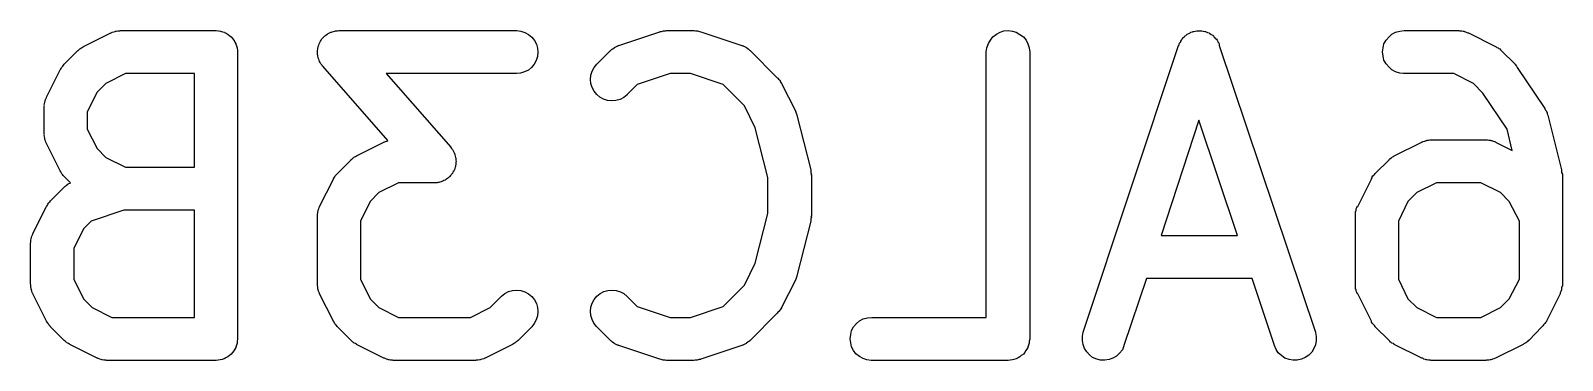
# Model space of a CAD drawing. Extents: x 5.17 to 10.63, y -5.08 to -2.29.
# Drawn here: x 9.9006 to 10.1109, y -4.6323 to -4.587 of the extents above; entities that cross this region are included whole.
import ezdxf

# ---------------------------------------------------------------- set-up
doc = ezdxf.new("R2010")
doc.units = 0
doc.header["$MEASUREMENT"] = 0
doc.layers.add('BLACK', color=7, linetype='CONTINUOUS')

msp = doc.modelspace()

# ---------------------------------------------------------------- linework, layer by layer
at = {"layer": 'BLACK', "linetype": 'CONTINUOUS'}
for p, q in [((9.90787, -4.58922), (9.91162, -4.58734)), ((9.91162, -4.58734), (9.91166, -4.58732)), ((9.91166, -4.58732), (9.91174, -4.58729)), ((9.91174, -4.58729), (9.91181, -4.58725)), ((9.91181, -4.58725), (9.91201, -4.5872)), ((9.91201, -4.5872), (9.9122, -4.58713)), ((9.9122, -4.58713), (9.91228, -4.58711)), ((9.91228, -4.58711), (9.91237, -4.58709)), ((9.91237, -4.58709), (9.91257, -4.58707)), ((9.91257, -4.58707), (9.91277, -4.58704)), ((9.91277, -4.58704), (9.91285, -4.58704)), ((9.91285, -4.58704), (9.91294, -4.58703)), ((9.91294, -4.58703), (9.92606, -4.58703)), ((9.92606, -4.58703), (9.92608, -4.58703)), ((9.92608, -4.58703), (9.92608, -4.58703)), ((9.92608, -4.58703), (9.92608, -4.58703)), ((9.92608, -4.58703), (9.9261, -4.58703)), ((9.9261, -4.58703), (9.92638, -4.58706)), ((9.92638, -4.58706), (9.92666, -4.58709)), ((9.92666, -4.58709), (9.92667, -4.58709)), ((9.92667, -4.58709), (9.92668, -4.5871)), ((9.92668, -4.5871), (9.92694, -4.58718)), ((9.92694, -4.58718), (9.92721, -4.58726)), ((9.92721, -4.58726), (9.92722, -4.58727)), ((9.92722, -4.58727), (9.92723, -4.58727)), ((9.92723, -4.58727), (9.92747, -4.5874)), ((9.92747, -4.5874), (9.92771, -4.58754)), ((9.92771, -4.58754), (9.92772, -4.58754)), ((9.92772, -4.58754), (9.92773, -4.58755)), ((9.92773, -4.58755), (9.92794, -4.58773)), ((9.92794, -4.58773), (9.92816, -4.5879)), ((9.92816, -4.5879), (9.92816, -4.58791)), ((9.92816, -4.58791), (9.92817, -4.58792)), ((9.92817, -4.58792), (9.92834, -4.58813)), ((9.92834, -4.58813), (9.92852, -4.58835)), ((9.92852, -4.58835), (9.92853, -4.58836)), ((9.92853, -4.58836), (9.92853, -4.58837)), ((9.92853, -4.58837), (9.92866, -4.58861)), ((9.9403, -4.58865), (9.9404, -4.5885)), ((9.9404, -4.5885), (9.94049, -4.58833)), ((9.94049, -4.58833), (9.94055, -4.58825)), ((9.94055, -4.58825), (9.94061, -4.58817)), ((9.94061, -4.58817), (9.94074, -4.58803)), ((9.94074, -4.58803), (9.94085, -4.58789)), ((9.94085, -4.58789), (9.94093, -4.58782)), ((9.94093, -4.58782), (9.94101, -4.58775)), ((9.94101, -4.58775), (9.94116, -4.58764)), ((9.94116, -4.58764), (9.9413, -4.58752)), ((9.9413, -4.58752), (9.94139, -4.58748)), ((9.94139, -4.58748), (9.94148, -4.58742)), ((9.94148, -4.58742), (9.94165, -4.58734)), ((9.94165, -4.58734), (9.94181, -4.58725)), ((9.94181, -4.58725), (9.94191, -4.58722)), ((9.94191, -4.58722), (9.942, -4.58718)), ((9.942, -4.58718), (9.94218, -4.58714)), ((9.94218, -4.58714), (9.94236, -4.58709)), ((9.94236, -4.58709), (9.94246, -4.58708)), ((9.94246, -4.58708), (9.94257, -4.58705)), ((9.94257, -4.58705), (9.94275, -4.58705)), ((9.94275, -4.58705), (9.94294, -4.58703)), ((9.94294, -4.58703), (9.96731, -4.58703)), ((9.96731, -4.58703), (9.96735, -4.58703)), ((9.96735, -4.58703), (9.96792, -4.5871)), ((9.96792, -4.5871), (9.96847, -4.58727)), ((9.96847, -4.58727), (9.96898, -4.58755)), ((9.96898, -4.58755), (9.96942, -4.58792)), ((9.96942, -4.58792), (9.96978, -4.58837)), ((9.96978, -4.58837), (9.97004, -4.58888)), ((9.98137, -4.58906), (9.987, -4.58718)), ((9.987, -4.58718), (9.98703, -4.58717)), ((9.98703, -4.58717), (9.9872, -4.58713)), ((9.9872, -4.58713), (9.98736, -4.58709)), ((9.98736, -4.58709), (9.98748, -4.58707)), ((9.98748, -4.58707), (9.9876, -4.58705)), ((9.9876, -4.58705), (9.98776, -4.58705)), ((9.98776, -4.58705), (9.98793, -4.58703)), ((9.98793, -4.58703), (9.99168, -4.58703)), ((9.99168, -4.58703), (9.99172, -4.58703)), ((9.99172, -4.58703), (9.99189, -4.58705)), ((9.99189, -4.58705), (9.99205, -4.58705)), ((9.99205, -4.58705), (9.99217, -4.58708)), ((9.99217, -4.58708), (9.99229, -4.5871)), ((9.99229, -4.5871), (9.99245, -4.58715)), ((9.99245, -4.58715), (9.99261, -4.58718)), ((9.99261, -4.58718), (9.99824, -4.58906)), ((10.0321, -4.58882), (10.0324, -4.58832)), ((10.0324, -4.58832), (10.0327, -4.58787)), ((10.0327, -4.58787), (10.0332, -4.58751)), ((10.0332, -4.58751), (10.0337, -4.58725)), ((10.0337, -4.58725), (10.0342, -4.58708)), ((10.0342, -4.58708), (10.0348, -4.58703)), ((10.0348, -4.58703), (10.0354, -4.58709)), ((10.0354, -4.58709), (10.0359, -4.58726)), ((10.0359, -4.58726), (10.0364, -4.58754)), ((10.0364, -4.58754), (10.0369, -4.5879)), ((10.0369, -4.5879), (10.0373, -4.58835)), ((10.0373, -4.58835), (10.0375, -4.58886)), ((10.0585, -4.58849), (10.0586, -4.58832)), ((10.0585, -4.58856), (10.0585, -4.58849)), ((10.0586, -4.58832), (10.0587, -4.58815)), ((10.0587, -4.58815), (10.0588, -4.58809)), ((10.0588, -4.58802), (10.059, -4.58788)), ((10.0588, -4.58809), (10.0588, -4.58802)), ((10.059, -4.58788), (10.0591, -4.58774)), ((10.0591, -4.58774), (10.0592, -4.58769)), ((10.0592, -4.58769), (10.0593, -4.58763)), ((10.0593, -4.58763), (10.0594, -4.58752)), ((10.0594, -4.58752), (10.0596, -4.58741)), ((10.0596, -4.58741), (10.0597, -4.58737)), ((10.0597, -4.58737), (10.0598, -4.58733)), ((10.0598, -4.58733), (10.0599, -4.58726)), ((10.0599, -4.58726), (10.0601, -4.58718)), ((10.0601, -4.58718), (10.0602, -4.58716)), ((10.0602, -4.58716), (10.0603, -4.58713)), ((10.0603, -4.58713), (10.0605, -4.5871)), ((10.0605, -4.5871), (10.0607, -4.58705)), ((10.0607, -4.58705), (10.0608, -4.58705)), ((10.0608, -4.58705), (10.0609, -4.58704)), ((10.0609, -4.58704), (10.0611, -4.58704)), ((10.0611, -4.58704), (10.0613, -4.58704)), ((10.0613, -4.58704), (10.0614, -4.58705)), ((10.0614, -4.58705), (10.0614, -4.58706)), ((10.0614, -4.58706), (10.0616, -4.5871)), ((10.0616, -4.5871), (10.0618, -4.58714)), ((10.0618, -4.58714), (10.0619, -4.58717)), ((10.0619, -4.58717), (10.062, -4.58719)), ((10.062, -4.58719), (10.0622, -4.58727)), ((10.0622, -4.58727), (10.0624, -4.58735)), ((10.0624, -4.58735), (10.0624, -4.58739)), ((10.0624, -4.58739), (10.0625, -4.58743)), ((10.0625, -4.58743), (10.0627, -4.58755)), ((10.0627, -4.58755), (10.0629, -4.58766)), ((10.0629, -4.58766), (10.0629, -4.58771)), ((10.0629, -4.58771), (10.063, -4.58776)), ((10.063, -4.58776), (10.0631, -4.58791)), ((10.0631, -4.58791), (10.0633, -4.58805)), ((10.0633, -4.58805), (10.0633, -4.58812)), ((10.0633, -4.58812), (10.0634, -4.58818)), ((10.0634, -4.58818), (10.0635, -4.58836)), ((10.0635, -4.58836), (10.0636, -4.58852)), ((10.0636, -4.58852), (10.0636, -4.5886)), ((10.0864, -4.58884), (10.0867, -4.58833)), ((10.0867, -4.58833), (10.0871, -4.58789)), ((10.0871, -4.58789), (10.0875, -4.58752)), ((10.0875, -4.58752), (10.088, -4.58725)), ((10.088, -4.58725), (10.0886, -4.58709)), ((10.0886, -4.58709), (10.0892, -4.58703)), ((10.0892, -4.58703), (10.0967, -4.58703)), ((10.0967, -4.58703), (10.0968, -4.58704)), ((10.0967, -4.58703), (10.0967, -4.58703)), ((10.0968, -4.58704), (10.0969, -4.58704)), ((10.0969, -4.58704), (10.0971, -4.58707)), ((10.0971, -4.58707), (10.0973, -4.5871)), ((10.0973, -4.5871), (10.0974, -4.58712)), ((10.0974, -4.58712), (10.0974, -4.58714)), ((10.0974, -4.58714), (10.0976, -4.58721)), ((10.0976, -4.58721), (10.0978, -4.58727)), ((10.0978, -4.58727), (10.0979, -4.58731)), ((10.0979, -4.58731), (10.098, -4.58734)), ((10.098, -4.58734), (10.1017, -4.58922)), ((9.90523, -4.59165), (9.9071, -4.58977)), ((9.9071, -4.58977), (9.90713, -4.58974)), ((9.90713, -4.58974), (9.90726, -4.58964)), ((9.90726, -4.58964), (9.90738, -4.58952)), ((9.90738, -4.58952), (9.90749, -4.58946)), ((9.90749, -4.58946), (9.90758, -4.58938)), ((9.90758, -4.58938), (9.90773, -4.58931)), ((9.90773, -4.58931), (9.90787, -4.58922)), ((9.92866, -4.58861), (9.92879, -4.58886)), ((9.92879, -4.58886), (9.9288, -4.58887)), ((9.9288, -4.58887), (9.9288, -4.58888)), ((9.9288, -4.58888), (9.92888, -4.58914)), ((9.92888, -4.58914), (9.92896, -4.58941)), ((9.92896, -4.58941), (9.92896, -4.58942)), ((9.92896, -4.58942), (9.92896, -4.58943)), ((9.92896, -4.58943), (9.92899, -4.58971)), ((9.92899, -4.58971), (9.92901, -4.58998)), ((9.92901, -4.58998), (9.92901, -4.62935)), ((9.93998, -4.58996), (9.93999, -4.58986)), ((9.94, -4.59015), (9.93998, -4.58996)), ((9.93999, -4.58976), (9.94002, -4.58957)), ((9.93999, -4.58986), (9.93999, -4.58976)), ((9.94, -4.59033), (9.94, -4.59015)), ((9.94003, -4.59043), (9.94, -4.59033)), ((9.94002, -4.58957), (9.94004, -4.58939)), ((9.94003, -4.59054), (9.94003, -4.59043)), ((9.94009, -4.59071), (9.94003, -4.59054)), ((9.94004, -4.58939), (9.94007, -4.58929)), ((9.94007, -4.58929), (9.94009, -4.58919)), ((9.94009, -4.58919), (9.94016, -4.58902)), ((9.94016, -4.58902), (9.94021, -4.58884)), ((9.94021, -4.58884), (9.94026, -4.58875)), ((9.94026, -4.58875), (9.9403, -4.58865)), ((9.9702, -4.59058), (9.97003, -4.59113)), ((9.97004, -4.58888), (9.97021, -4.58943)), ((9.97026, -4.59), (9.9702, -4.59058)), ((9.97021, -4.58943), (9.97026, -4.59)), ((9.97834, -4.59165), (9.98022, -4.58977)), ((9.98022, -4.58977), (9.98025, -4.58974)), ((9.98025, -4.58974), (9.98031, -4.58969)), ((9.98031, -4.58969), (9.98037, -4.58962)), ((9.98037, -4.58962), (9.98054, -4.58951)), ((9.98054, -4.58951), (9.9807, -4.58938)), ((9.9807, -4.58938), (9.98077, -4.58934)), ((9.98077, -4.58934), (9.98085, -4.58929)), ((9.98085, -4.58929), (9.98103, -4.58921)), ((9.98103, -4.58921), (9.98121, -4.58912)), ((9.98121, -4.58912), (9.98129, -4.58909)), ((9.98129, -4.58909), (9.98137, -4.58906)), ((9.99824, -4.58906), (9.99828, -4.58907)), ((9.99828, -4.58907), (9.99835, -4.58911)), ((9.99835, -4.58911), (9.99844, -4.58913)), ((9.99844, -4.58913), (9.99862, -4.58923)), ((9.99862, -4.58923), (9.9988, -4.58931)), ((9.9988, -4.58931), (9.99887, -4.58936)), ((9.99887, -4.58936), (9.99895, -4.5894)), ((9.99895, -4.5894), (9.9991, -4.58953)), ((9.9991, -4.58953), (9.99927, -4.58965)), ((9.99927, -4.58965), (9.99932, -4.58972)), ((9.99932, -4.58972), (9.99939, -4.58977)), ((9.99939, -4.58977), (10.0031, -4.59352)), ((10.0318, -4.58994), (10.0319, -4.58937)), ((10.0318, -4.58998), (10.0318, -4.58994)), ((10.0318, -4.6264), (10.0318, -4.58998)), ((10.0319, -4.58937), (10.0321, -4.58882)), ((10.0375, -4.58886), (10.0377, -4.58941)), ((10.0377, -4.58941), (10.0378, -4.58998)), ((10.0378, -4.58998), (10.0378, -4.62935)), ((10.0451, -4.62842), (10.0582, -4.58905)), ((10.0582, -4.58905), (10.0583, -4.58901)), ((10.0583, -4.58883), (10.0584, -4.58864)), ((10.0583, -4.58901), (10.0583, -4.58883)), ((10.0584, -4.58864), (10.0585, -4.58856)), ((10.0636, -4.5886), (10.0637, -4.58867)), ((10.0637, -4.58867), (10.0638, -4.58886)), ((10.0638, -4.58886), (10.0638, -4.58905)), ((10.0638, -4.58905), (10.077, -4.62842)), ((10.0862, -4.58996), (10.0863, -4.58939)), ((10.0863, -4.59054), (10.0862, -4.58996)), ((10.0863, -4.58939), (10.0864, -4.58884)), ((10.0864, -4.59109), (10.0863, -4.59054)), ((10.1017, -4.58922), (10.1018, -4.58924)), ((10.1018, -4.58924), (10.1019, -4.58933)), ((10.1019, -4.58933), (10.1021, -4.5894)), ((10.1021, -4.5894), (10.1022, -4.58948)), ((10.1022, -4.58948), (10.1023, -4.58955)), ((10.1023, -4.58955), (10.1024, -4.58967)), ((10.1024, -4.58967), (10.1025, -4.58977)), ((10.1025, -4.58977), (10.1044, -4.59165)), ((9.9028, -4.59616), (9.90467, -4.59241)), ((9.90467, -4.59241), (9.90469, -4.59238)), ((9.90469, -4.59238), (9.90478, -4.59224)), ((9.90478, -4.59224), (9.90486, -4.59209)), ((9.90486, -4.59209), (9.90494, -4.592)), ((9.90494, -4.592), (9.90501, -4.59189)), ((9.90501, -4.59189), (9.90512, -4.59177)), ((9.90512, -4.59177), (9.90523, -4.59165)), ((9.94013, -4.5909), (9.94009, -4.59071)), ((9.94017, -4.59099), (9.94013, -4.5909)), ((9.9402, -4.59109), (9.94017, -4.59099)), ((9.94028, -4.59125), (9.9402, -4.59109)), ((9.94036, -4.59142), (9.94028, -4.59125)), ((9.94042, -4.59151), (9.94036, -4.59142)), ((9.94046, -4.5916), (9.94042, -4.59151)), ((9.94058, -4.59174), (9.94046, -4.5916)), ((9.94069, -4.5919), (9.94058, -4.59174)), ((9.94071, -4.59193), (9.94069, -4.5919)), ((9.94965, -4.60214), (9.94071, -4.59193)), ((9.96843, -4.59271), (9.96788, -4.59288)), ((9.96894, -4.59244), (9.96843, -4.59271)), ((9.96939, -4.59208), (9.96894, -4.59244)), ((9.96976, -4.59163), (9.96939, -4.59208)), ((9.97003, -4.59113), (9.96976, -4.59163)), ((9.97754, -4.59315), (9.9777, -4.5926)), ((9.9777, -4.5926), (9.97798, -4.59209)), ((9.97798, -4.59209), (9.97834, -4.59165)), ((10.0867, -4.5916), (10.0864, -4.59109)), ((10.0871, -4.59205), (10.0867, -4.5916)), ((10.0875, -4.59242), (10.0871, -4.59205)), ((10.088, -4.5927), (10.0875, -4.59242)), ((10.0886, -4.59287), (10.088, -4.5927)), ((10.1044, -4.59165), (10.1044, -4.59165)), ((10.1044, -4.59165), (10.1044, -4.59165)), ((10.1044, -4.59165), (10.1044, -4.59165)), ((10.1044, -4.59165), (10.1044, -4.59167)), ((10.1044, -4.59167), (10.1046, -4.59189)), ((10.1046, -4.59189), (10.1047, -4.5921)), ((10.1047, -4.5921), (10.1085, -4.59772)), ((9.91094, -4.59429), (9.90974, -4.59548)), ((9.91364, -4.59294), (9.91094, -4.59429)), ((9.92311, -4.59294), (9.91364, -4.59294)), ((9.92311, -4.60578), (9.92311, -4.59294)), ((9.96731, -4.59294), (9.94944, -4.59294)), ((9.94944, -4.59294), (9.95828, -4.60304)), ((9.96788, -4.59288), (9.96731, -4.59294)), ((9.97748, -4.59372), (9.97754, -4.59315)), ((9.97753, -4.5943), (9.97748, -4.59372)), ((9.9777, -4.59485), (9.97753, -4.5943)), ((9.9839, -4.59444), (9.98252, -4.59582)), ((9.98841, -4.59294), (9.9839, -4.59444)), ((9.9912, -4.59294), (9.98841, -4.59294)), ((9.99571, -4.59444), (9.9912, -4.59294)), ((9.99863, -4.59736), (9.99571, -4.59444)), ((10.0031, -4.59352), (10.0032, -4.59355)), ((10.0032, -4.59355), (10.0033, -4.59368)), ((10.0033, -4.59368), (10.0034, -4.5938)), ((10.0034, -4.5938), (10.0035, -4.5939)), ((10.0035, -4.5939), (10.0035, -4.594)), ((10.0035, -4.594), (10.0036, -4.59415)), ((10.0036, -4.59415), (10.0037, -4.59429)), ((10.0037, -4.59429), (10.0056, -4.59804)), ((10.0891, -4.59294), (10.0886, -4.59287)), ((10.0892, -4.59294), (10.0891, -4.59294)), ((10.096, -4.59294), (10.0892, -4.59294)), ((10.0987, -4.59429), (10.096, -4.59294)), ((10.1, -4.59561), (10.0987, -4.59429)), ((9.90253, -4.59707), (9.90255, -4.59687)), ((9.90255, -4.59687), (9.90258, -4.59679)), ((9.90258, -4.59679), (9.90259, -4.5967)), ((9.90259, -4.5967), (9.90266, -4.59651)), ((9.90266, -4.59651), (9.90273, -4.59632)), ((9.90273, -4.59632), (9.90277, -4.59624)), ((9.90277, -4.59624), (9.9028, -4.59616)), ((9.90974, -4.59548), (9.90839, -4.59818)), ((9.97797, -4.59536), (9.9777, -4.59485)), ((9.97833, -4.59581), (9.97797, -4.59536)), ((9.97877, -4.59618), (9.97833, -4.59581)), ((9.97928, -4.59645), (9.97877, -4.59618)), ((9.97983, -4.59662), (9.97928, -4.59645)), ((9.9804, -4.59669), (9.97983, -4.59662)), ((9.98097, -4.59664), (9.9804, -4.59669)), ((9.98153, -4.59647), (9.98097, -4.59664)), ((9.98204, -4.59621), (9.98153, -4.59647)), ((9.98249, -4.59585), (9.98204, -4.59621)), ((9.98252, -4.59582), (9.98249, -4.59585)), ((10.1033, -4.60057), (10.1, -4.59561)), ((9.90249, -4.59727), (9.90253, -4.59707)), ((9.9025, -4.59735), (9.90249, -4.59727)), ((9.90249, -4.59744), (9.9025, -4.59735)), ((9.90249, -4.59748), (9.90249, -4.59744)), ((9.90249, -4.60123), (9.90249, -4.59748)), ((9.90839, -4.59818), (9.90839, -4.60054)), ((10.0001, -4.60039), (9.99863, -4.59736)), ((10.0056, -4.59804), (10.0056, -4.59807)), ((10.0056, -4.59807), (10.0056, -4.59809)), ((10.0056, -4.59809), (10.0056, -4.5981)), ((10.0056, -4.5981), (10.0057, -4.59836)), ((10.0057, -4.59836), (10.0058, -4.59861)), ((10.0058, -4.59861), (10.0058, -4.59863)), ((10.0058, -4.59863), (10.0058, -4.59864)), ((10.0058, -4.59864), (10.0077, -4.60614)), ((10.1085, -4.59772), (10.1085, -4.59775)), ((10.1085, -4.59775), (10.1086, -4.59793)), ((10.1086, -4.59793), (10.1087, -4.5981)), ((10.1087, -4.5981), (10.1087, -4.59818)), ((10.1087, -4.59818), (10.1088, -4.59827)), ((10.1088, -4.59827), (10.1088, -4.59846)), ((10.1088, -4.59846), (10.1089, -4.59864)), ((10.1089, -4.59864), (10.1108, -4.60614)), ((9.90839, -4.60054), (9.90974, -4.60323)), ((10.0018, -4.60722), (10.0001, -4.60039)), ((10.061, -4.59932), (10.0558, -4.61515)), ((10.0663, -4.61515), (10.061, -4.59932)), ((10.104, -4.60349), (10.1033, -4.60057)), ((9.9025, -4.60132), (9.90249, -4.60123)), ((9.90249, -4.60141), (9.9025, -4.60132)), ((9.90252, -4.6016), (9.90249, -4.60141)), ((9.90254, -4.60181), (9.90252, -4.6016)), ((9.90257, -4.60189), (9.90254, -4.60181)), ((9.90258, -4.60197), (9.90257, -4.60189)), ((9.90265, -4.60216), (9.90258, -4.60197)), ((9.90271, -4.60236), (9.90265, -4.60216)), ((9.90275, -4.60243), (9.90271, -4.60236)), ((9.90278, -4.60252), (9.90275, -4.60243)), ((9.9028, -4.60255), (9.90278, -4.60252)), ((9.90467, -4.6063), (9.9028, -4.60255)), ((9.90974, -4.60323), (9.91094, -4.60443)), ((9.94536, -4.60422), (9.94911, -4.60234)), ((9.94911, -4.60234), (9.94915, -4.60232)), ((9.94915, -4.60232), (9.94923, -4.60229)), ((9.94923, -4.60229), (9.94931, -4.60225)), ((9.94931, -4.60225), (9.9495, -4.60219)), ((9.9495, -4.60219), (9.94965, -4.60214)), ((9.95828, -4.60304), (9.95831, -4.60307)), ((9.95831, -4.60307), (9.95841, -4.60322)), ((9.95841, -4.60322), (9.95853, -4.60336)), ((10.0878, -4.60422), (10.0916, -4.60234)), ((10.0916, -4.60232), (10.0917, -4.60229)), ((10.0916, -4.60234), (10.0916, -4.60232)), ((10.0917, -4.60229), (10.0918, -4.60225)), ((10.0918, -4.60225), (10.092, -4.60219)), ((10.092, -4.60219), (10.0922, -4.60212)), ((10.0922, -4.60212), (10.0923, -4.60211)), ((10.0923, -4.60209), (10.0925, -4.60207)), ((10.0923, -4.60211), (10.0923, -4.60209)), ((10.0925, -4.60207), (10.0927, -4.60203)), ((10.0927, -4.60203), (10.0928, -4.60204)), ((10.0928, -4.60204), (10.0929, -4.60203)), ((10.0929, -4.60203), (10.1004, -4.60203)), ((10.1004, -4.60203), (10.1005, -4.60203)), ((10.1005, -4.60203), (10.1005, -4.60204)), ((10.1005, -4.60204), (10.1006, -4.60204)), ((10.1006, -4.60204), (10.1008, -4.60207)), ((10.1008, -4.60207), (10.101, -4.60209)), ((10.101, -4.60209), (10.1011, -4.60212)), ((10.1011, -4.60212), (10.1012, -4.60213)), ((10.1012, -4.60213), (10.1014, -4.60221)), ((10.1014, -4.60221), (10.1016, -4.60227)), ((10.1016, -4.60227), (10.1017, -4.60231)), ((10.1017, -4.60231), (10.1017, -4.60234)), ((10.1017, -4.60234), (10.104, -4.60349)), ((9.91094, -4.60443), (9.91364, -4.60578)), ((9.94272, -4.60664), (9.9446, -4.60477)), ((9.9446, -4.60477), (9.94463, -4.60474)), ((9.94463, -4.60474), (9.94476, -4.60464)), ((9.94476, -4.60464), (9.94488, -4.60452)), ((9.94488, -4.60452), (9.94498, -4.60446)), ((9.94498, -4.60446), (9.94508, -4.60438)), ((9.94508, -4.60438), (9.94522, -4.6043)), ((9.94522, -4.6043), (9.94536, -4.60422)), ((9.95853, -4.60336), (9.95858, -4.60346)), ((9.95858, -4.60346), (9.95864, -4.60354)), ((9.95864, -4.60354), (9.95871, -4.60371)), ((9.95871, -4.60371), (9.9588, -4.60388)), ((9.9588, -4.60388), (9.95883, -4.60397)), ((9.95883, -4.60397), (9.95887, -4.60407)), ((9.95887, -4.60407), (9.95891, -4.60425)), ((9.95891, -4.60425), (9.95896, -4.60443)), ((9.95896, -4.60443), (9.95897, -4.60453)), ((9.95897, -4.60453), (9.95899, -4.60463)), ((9.959, -4.60521), (9.95897, -4.60539)), ((9.95899, -4.60463), (9.95899, -4.60482)), ((9.95899, -4.60482), (9.95901, -4.605)), ((9.95901, -4.605), (9.959, -4.60511)), ((9.959, -4.60511), (9.959, -4.60521)), ((10.0852, -4.60664), (10.0871, -4.60477)), ((10.0871, -4.60474), (10.0872, -4.60464)), ((10.0871, -4.60477), (10.0871, -4.60474)), ((10.0872, -4.60464), (10.0874, -4.60452)), ((10.0874, -4.60452), (10.0875, -4.60446)), ((10.0875, -4.60446), (10.0876, -4.60438)), ((10.0876, -4.60438), (10.0877, -4.6043)), ((10.0877, -4.6043), (10.0878, -4.60422)), ((9.90476, -4.60644), (9.90467, -4.6063)), ((9.90484, -4.60659), (9.90476, -4.60644)), ((9.90491, -4.60669), (9.90484, -4.60659)), ((9.90498, -4.60679), (9.90491, -4.60669)), ((9.90509, -4.60691), (9.90498, -4.60679)), ((9.9052, -4.60704), (9.90509, -4.60691)), ((9.90523, -4.60707), (9.9052, -4.60704)), ((9.90609, -4.60793), (9.90523, -4.60707)), ((9.91364, -4.60578), (9.92311, -4.60578)), ((9.94029, -4.61116), (9.94217, -4.60741)), ((9.94217, -4.60741), (9.94219, -4.60737)), ((9.94219, -4.60737), (9.94228, -4.60723)), ((9.94228, -4.60723), (9.94236, -4.60709)), ((9.94236, -4.60709), (9.94243, -4.60699)), ((9.94243, -4.60699), (9.9425, -4.60689)), ((9.9425, -4.60689), (9.94262, -4.60677)), ((9.94262, -4.60677), (9.94272, -4.60664)), ((9.95769, -4.60744), (9.9576, -4.60749)), ((9.95784, -4.60732), (9.95769, -4.60744)), ((9.95799, -4.60722), (9.95784, -4.60732)), ((9.95806, -4.60714), (9.95799, -4.60722)), ((9.95814, -4.60708), (9.95806, -4.60714)), ((9.95826, -4.60693), (9.95814, -4.60708)), ((9.95838, -4.6068), (9.95826, -4.60693)), ((9.95844, -4.60671), (9.95838, -4.6068)), ((9.95851, -4.60663), (9.95844, -4.60671)), ((9.95859, -4.60647), (9.95851, -4.60663)), ((9.95869, -4.60631), (9.95859, -4.60647)), ((9.95873, -4.60622), (9.95869, -4.60631)), ((9.95878, -4.60613), (9.95873, -4.60622)), ((9.95884, -4.60595), (9.95878, -4.60613)), ((9.9589, -4.60578), (9.95884, -4.60595)), ((9.95892, -4.60567), (9.9589, -4.60578)), ((9.95895, -4.60558), (9.95892, -4.60567)), ((9.95897, -4.60539), (9.95895, -4.60558)), ((10.0018, -4.61212), (10.0018, -4.60722)), ((10.0077, -4.60614), (10.0077, -4.60618)), ((10.0077, -4.60618), (10.0077, -4.60623)), ((10.0077, -4.60623), (10.0077, -4.60628)), ((10.0077, -4.60628), (10.0077, -4.60652)), ((10.0077, -4.60652), (10.0078, -4.60675)), ((10.0078, -4.60675), (10.0077, -4.6068)), ((10.0077, -4.6068), (10.0078, -4.60686)), ((10.0078, -4.60686), (10.0078, -4.61248)), ((10.0828, -4.61116), (10.0847, -4.60741)), ((10.0847, -4.60737), (10.0848, -4.60723)), ((10.0847, -4.60741), (10.0847, -4.60737)), ((10.0848, -4.60709), (10.0849, -4.60699)), ((10.0848, -4.60723), (10.0848, -4.60709)), ((10.0849, -4.60699), (10.085, -4.60689)), ((10.085, -4.60689), (10.0851, -4.60677)), ((10.0851, -4.60677), (10.0852, -4.60664)), ((10.1108, -4.60614), (10.1108, -4.60618)), ((10.1108, -4.60618), (10.1108, -4.60623)), ((10.1108, -4.60623), (10.1108, -4.60628)), ((10.1108, -4.60628), (10.1108, -4.60652)), ((10.1108, -4.60652), (10.1109, -4.60675)), ((10.1109, -4.60675), (10.1109, -4.6068)), ((10.1109, -4.6068), (10.1109, -4.60686)), ((10.1109, -4.60686), (10.1109, -4.62185)), ((9.90335, -4.61039), (9.90523, -4.60852)), ((9.90523, -4.60852), (9.90526, -4.60849)), ((9.90526, -4.60849), (9.90532, -4.60843)), ((9.90532, -4.60843), (9.90538, -4.60837)), ((9.90538, -4.60837), (9.90555, -4.60826)), ((9.90555, -4.60826), (9.90571, -4.60813)), ((9.90571, -4.60813), (9.90578, -4.60809)), ((9.90578, -4.60809), (9.90585, -4.60804)), ((9.90585, -4.60804), (9.90604, -4.60796)), ((9.90604, -4.60796), (9.90609, -4.60793)), ((9.94843, -4.60928), (9.94724, -4.61048)), ((9.95113, -4.60793), (9.94843, -4.60928)), ((9.95606, -4.60793), (9.95113, -4.60793)), ((9.95624, -4.60792), (9.95606, -4.60793)), ((9.95643, -4.60791), (9.95624, -4.60792)), ((9.95653, -4.60789), (9.95643, -4.60791)), ((9.95663, -4.60788), (9.95653, -4.60789)), ((9.95681, -4.60782), (9.95663, -4.60788)), ((9.95699, -4.60778), (9.95681, -4.60782)), ((9.95708, -4.60774), (9.95699, -4.60778)), ((9.95718, -4.60771), (9.95708, -4.60774)), ((9.95735, -4.60762), (9.95718, -4.60771)), ((9.95752, -4.60755), (9.95735, -4.60762)), ((9.9576, -4.60749), (9.95752, -4.60755)), ((10.0909, -4.60928), (10.0897, -4.61048)), ((10.0936, -4.60793), (10.0909, -4.60928)), ((10.0997, -4.60793), (10.0936, -4.60793)), ((10.1024, -4.60928), (10.0997, -4.60793)), ((10.1036, -4.61048), (10.1024, -4.60928)), ((9.90092, -4.61491), (9.9028, -4.61116)), ((9.9028, -4.61116), (9.90282, -4.61112)), ((9.90282, -4.61112), (9.90291, -4.61098)), ((9.90291, -4.61098), (9.90299, -4.61084)), ((9.90299, -4.61084), (9.90306, -4.61074)), ((9.90306, -4.61074), (9.90313, -4.61064)), ((9.90313, -4.61064), (9.90325, -4.61052)), ((9.90325, -4.61052), (9.90335, -4.61039)), ((9.94009, -4.6117), (9.94016, -4.61151)), ((9.94016, -4.61151), (9.94022, -4.61132)), ((9.94022, -4.61132), (9.94026, -4.61124)), ((9.94026, -4.61124), (9.94029, -4.61116)), ((9.94724, -4.61048), (9.94589, -4.61318)), ((10.0826, -4.61151), (10.0827, -4.61132)), ((10.0826, -4.6117), (10.0826, -4.61151)), ((10.0827, -4.61124), (10.0828, -4.61116)), ((10.0827, -4.61132), (10.0827, -4.61124)), ((10.0897, -4.61048), (10.0884, -4.61318)), ((10.105, -4.61318), (10.1036, -4.61048)), ((9.90891, -4.61319), (9.90787, -4.61423)), ((9.91342, -4.61168), (9.90891, -4.61319)), ((9.92311, -4.61168), (9.91342, -4.61168)), ((9.92311, -4.6264), (9.92311, -4.61168)), ((9.93998, -4.61244), (9.93999, -4.61235)), ((9.93998, -4.61248), (9.93998, -4.61244)), ((9.93998, -4.62185), (9.93998, -4.61248)), ((9.93999, -4.61227), (9.94002, -4.61207)), ((9.93999, -4.61235), (9.93999, -4.61227)), ((9.94002, -4.61207), (9.94005, -4.61187)), ((9.94005, -4.61187), (9.94007, -4.61178)), ((9.94007, -4.61178), (9.94009, -4.6117)), ((9.94589, -4.61318), (9.94589, -4.62116)), ((10.0001, -4.61895), (10.0018, -4.61212)), ((10.0077, -4.6132), (10.0058, -4.6207)), ((10.0078, -4.61252), (10.0077, -4.61257)), ((10.0077, -4.61257), (10.0078, -4.61263)), ((10.0078, -4.61263), (10.0077, -4.61286)), ((10.0077, -4.61286), (10.0077, -4.61309)), ((10.0077, -4.61309), (10.0077, -4.61314)), ((10.0077, -4.61314), (10.0077, -4.6132)), ((10.0078, -4.61248), (10.0078, -4.61252)), ((10.0825, -4.61187), (10.0826, -4.61178)), ((10.0825, -4.61207), (10.0825, -4.61187)), ((10.0825, -4.61227), (10.0825, -4.61207)), ((10.0825, -4.61235), (10.0825, -4.61227)), ((10.0825, -4.61244), (10.0825, -4.61235)), ((10.0825, -4.61248), (10.0825, -4.61244)), ((10.0825, -4.62185), (10.0825, -4.61248)), ((10.0826, -4.61178), (10.0826, -4.6117)), ((10.0884, -4.61318), (10.0884, -4.62116)), ((10.105, -4.62116), (10.105, -4.61318)), ((9.90062, -4.61602), (9.90065, -4.61582)), ((9.90065, -4.61582), (9.90068, -4.61562)), ((9.90068, -4.61562), (9.9007, -4.61553)), ((9.9007, -4.61553), (9.90072, -4.61545)), ((9.90072, -4.61545), (9.90079, -4.61526)), ((9.90079, -4.61526), (9.90085, -4.61507)), ((9.90085, -4.61507), (9.90089, -4.61499)), ((9.90089, -4.61499), (9.90092, -4.61491)), ((9.90787, -4.61423), (9.90652, -4.61693)), ((10.0558, -4.61515), (10.0663, -4.61515)), ((9.90061, -4.61619), (9.90062, -4.6161)), ((9.90061, -4.61623), (9.90061, -4.61619)), ((9.90061, -4.62185), (9.90061, -4.61623)), ((9.90062, -4.6161), (9.90062, -4.61602)), ((9.90652, -4.61693), (9.90652, -4.62116)), ((9.99863, -4.62198), (10.0001, -4.61895)), ((9.90062, -4.62194), (9.90061, -4.62185)), ((9.90062, -4.62203), (9.90062, -4.62194)), ((9.90065, -4.62223), (9.90062, -4.62203)), ((9.90652, -4.62116), (9.90787, -4.62385)), ((9.93999, -4.62194), (9.93998, -4.62185)), ((9.93999, -4.62203), (9.93999, -4.62194)), ((9.94002, -4.62223), (9.93999, -4.62203)), ((9.94589, -4.62116), (9.94724, -4.62385)), ((9.99571, -4.6249), (9.99863, -4.62198)), ((10.0056, -4.6213), (10.0037, -4.62505)), ((10.0057, -4.62102), (10.0056, -4.62128)), ((10.0056, -4.62128), (10.0056, -4.62129)), ((10.0056, -4.62129), (10.0056, -4.6213)), ((10.0058, -4.62076), (10.0057, -4.62102)), ((10.0058, -4.6207), (10.0058, -4.62074)), ((10.0058, -4.62074), (10.0058, -4.62075)), ((10.0058, -4.62075), (10.0058, -4.62076)), ((10.0538, -4.62106), (10.0507, -4.63029)), ((10.0683, -4.62106), (10.0538, -4.62106)), ((10.0714, -4.63029), (10.0683, -4.62106)), ((10.0825, -4.62194), (10.0825, -4.62185)), ((10.0825, -4.62203), (10.0825, -4.62194)), ((10.0825, -4.62223), (10.0825, -4.62203)), ((10.0884, -4.62116), (10.0897, -4.62385)), ((10.1036, -4.62385), (10.105, -4.62116)), ((10.1109, -4.62207), (10.1108, -4.62227)), ((10.1109, -4.62185), (10.1109, -4.6219)), ((10.1109, -4.6219), (10.1109, -4.62198)), ((10.1109, -4.62198), (10.1109, -4.62207)), ((9.90067, -4.62243), (9.90065, -4.62223)), ((9.90069, -4.62251), (9.90067, -4.62243)), ((9.90071, -4.6226), (9.90069, -4.62251)), ((9.90078, -4.62279), (9.90071, -4.6226)), ((9.90084, -4.62298), (9.90078, -4.62279)), ((9.90088, -4.62306), (9.90084, -4.62298)), ((9.90091, -4.62314), (9.90088, -4.62306)), ((9.90092, -4.62317), (9.90091, -4.62314)), ((9.9028, -4.62692), (9.90092, -4.62317)), ((9.90787, -4.62385), (9.90906, -4.62505)), ((9.94004, -4.62243), (9.94002, -4.62223)), ((9.94006, -4.62251), (9.94004, -4.62243)), ((9.94008, -4.6226), (9.94006, -4.62251)), ((9.94015, -4.62279), (9.94008, -4.6226)), ((9.94021, -4.62298), (9.94015, -4.62279)), ((9.94025, -4.62306), (9.94021, -4.62298)), ((9.94028, -4.62314), (9.94025, -4.62306)), ((9.94029, -4.62317), (9.94028, -4.62314)), ((9.94217, -4.62692), (9.94029, -4.62317)), ((9.94724, -4.62385), (9.94843, -4.62505)), ((9.96368, -4.62505), (9.96522, -4.62352)), ((9.96522, -4.62352), (9.96525, -4.62349)), ((9.96525, -4.62349), (9.9657, -4.62313)), ((9.9657, -4.62313), (9.96621, -4.62286)), ((9.96621, -4.62286), (9.96676, -4.6227)), ((9.96676, -4.6227), (9.96734, -4.62265)), ((9.96734, -4.62265), (9.96791, -4.62271)), ((9.96791, -4.62271), (9.96846, -4.62289)), ((9.96846, -4.62289), (9.96897, -4.62316)), ((9.96897, -4.62316), (9.96941, -4.62353)), ((9.96941, -4.62353), (9.96977, -4.62398)), ((9.96977, -4.62398), (9.97004, -4.62449)), ((9.97771, -4.62445), (9.97799, -4.62394)), ((9.97799, -4.62394), (9.97836, -4.6235)), ((9.97836, -4.6235), (9.9788, -4.62314)), ((9.9788, -4.62314), (9.97931, -4.62287)), ((9.97931, -4.62287), (9.97987, -4.62271)), ((9.97987, -4.62271), (9.98044, -4.62265)), ((9.98044, -4.62265), (9.98101, -4.62271)), ((9.98101, -4.62271), (9.98157, -4.62288)), ((9.98157, -4.62288), (9.98207, -4.62315)), ((9.98207, -4.62315), (9.98252, -4.62352)), ((9.98252, -4.62352), (9.9839, -4.6249)), ((10.0825, -4.62243), (10.0825, -4.62223)), ((10.0825, -4.62251), (10.0825, -4.62243)), ((10.0826, -4.6226), (10.0825, -4.62251)), ((10.0826, -4.62279), (10.0826, -4.6226)), ((10.0827, -4.62298), (10.0826, -4.62279)), ((10.0827, -4.62306), (10.0827, -4.62298)), ((10.0828, -4.62314), (10.0827, -4.62306)), ((10.0828, -4.62317), (10.0828, -4.62314)), ((10.0847, -4.62692), (10.0828, -4.62317)), ((10.0897, -4.62385), (10.0909, -4.62505)), ((10.1024, -4.62505), (10.1036, -4.62385)), ((10.1106, -4.62317), (10.1087, -4.62692)), ((10.1107, -4.62283), (10.1106, -4.62302)), ((10.1106, -4.62302), (10.1106, -4.62309)), ((10.1106, -4.62309), (10.1106, -4.62317)), ((10.1108, -4.62264), (10.1107, -4.62283)), ((10.1108, -4.62227), (10.1108, -4.62247)), ((10.1108, -4.62247), (10.1108, -4.62255)), ((10.1108, -4.62255), (10.1108, -4.62264)), ((9.90906, -4.62505), (9.91176, -4.6264)), ((9.94843, -4.62505), (9.95113, -4.6264)), ((9.96099, -4.6264), (9.96368, -4.62505)), ((9.9702, -4.62619), (9.97003, -4.62674)), ((9.97004, -4.62449), (9.97021, -4.62504)), ((9.97026, -4.62561), (9.9702, -4.62619)), ((9.97021, -4.62504), (9.97026, -4.62561)), ((9.97748, -4.62557), (9.97754, -4.625)), ((9.97753, -4.62615), (9.97748, -4.62557)), ((9.97769, -4.6267), (9.97753, -4.62615)), ((9.97754, -4.625), (9.97771, -4.62445)), ((9.9839, -4.6249), (9.98841, -4.6264)), ((9.9912, -4.6264), (9.99571, -4.6249)), ((10.0031, -4.62582), (9.99939, -4.62957)), ((10.0032, -4.62569), (10.0031, -4.62582)), ((10.0034, -4.62557), (10.0032, -4.62569)), ((10.0035, -4.62537), (10.0034, -4.62547)), ((10.0034, -4.62547), (10.0034, -4.62557)), ((10.0036, -4.62523), (10.0035, -4.62537)), ((10.0037, -4.62509), (10.0036, -4.62523)), ((10.0037, -4.62505), (10.0037, -4.62509)), ((10.0909, -4.62505), (10.0936, -4.6264)), ((10.0997, -4.6264), (10.1024, -4.62505)), ((9.90289, -4.62706), (9.9028, -4.62692)), ((9.90296, -4.62721), (9.90289, -4.62706)), ((9.90304, -4.62731), (9.90296, -4.62721)), ((9.90311, -4.62741), (9.90304, -4.62731)), ((9.90322, -4.62753), (9.90311, -4.62741)), ((9.90332, -4.62766), (9.90322, -4.62753)), ((9.90335, -4.62769), (9.90332, -4.62766)), ((9.90523, -4.62957), (9.90335, -4.62769)), ((9.91176, -4.6264), (9.92311, -4.6264)), ((9.94226, -4.62706), (9.94217, -4.62692)), ((9.94233, -4.62721), (9.94226, -4.62706)), ((9.94241, -4.62731), (9.94233, -4.62721)), ((9.94248, -4.62741), (9.94241, -4.62731)), ((9.94259, -4.62753), (9.94248, -4.62741)), ((9.94269, -4.62766), (9.94259, -4.62753)), ((9.94272, -4.62769), (9.94269, -4.62766)), ((9.9446, -4.62957), (9.94272, -4.62769)), ((9.95113, -4.6264), (9.96099, -4.6264)), ((9.9694, -4.62769), (9.96752, -4.62957)), ((9.96976, -4.62725), (9.9694, -4.62769)), ((9.97003, -4.62674), (9.96976, -4.62725)), ((9.97795, -4.62721), (9.97769, -4.6267)), ((9.97831, -4.62766), (9.97795, -4.62721)), ((9.97834, -4.62769), (9.97831, -4.62766)), ((9.98022, -4.62957), (9.97834, -4.62769)), ((9.98841, -4.6264), (9.9912, -4.6264)), ((10.0132, -4.62876), (10.0133, -4.62821)), ((10.0133, -4.62821), (10.0136, -4.6277)), ((10.0136, -4.6277), (10.014, -4.62726)), ((10.014, -4.62726), (10.0144, -4.62689)), ((10.0144, -4.62689), (10.0149, -4.62662)), ((10.0149, -4.62662), (10.0155, -4.62646)), ((10.0155, -4.62646), (10.0161, -4.6264)), ((10.0161, -4.6264), (10.0318, -4.6264)), ((10.045, -4.62898), (10.0451, -4.62842)), ((10.077, -4.62842), (10.077, -4.62846)), ((10.077, -4.62846), (10.0771, -4.62902)), ((10.0847, -4.62706), (10.0847, -4.62692)), ((10.0848, -4.62721), (10.0847, -4.62706)), ((10.0849, -4.62731), (10.0848, -4.62721)), ((10.085, -4.62741), (10.0849, -4.62731)), ((10.0851, -4.62753), (10.085, -4.62741)), ((10.0852, -4.62766), (10.0851, -4.62753)), ((10.0852, -4.62769), (10.0852, -4.62766)), ((10.0871, -4.62957), (10.0852, -4.62769)), ((10.0936, -4.6264), (10.0997, -4.6264)), ((10.1081, -4.62769), (10.1063, -4.62957)), ((10.1082, -4.62756), (10.1081, -4.62769)), ((10.1083, -4.62744), (10.1082, -4.62756)), ((10.1084, -4.62734), (10.1083, -4.62744)), ((10.1085, -4.62725), (10.1084, -4.62734)), ((10.1086, -4.6271), (10.1085, -4.62725)), ((10.1087, -4.62696), (10.1086, -4.6271)), ((10.1087, -4.62692), (10.1087, -4.62696)), ((9.90535, -4.62967), (9.90523, -4.62957)), ((9.90547, -4.62979), (9.90535, -4.62967)), ((9.90558, -4.62985), (9.90547, -4.62979)), ((9.90567, -4.62993), (9.90558, -4.62985)), ((9.90582, -4.63001), (9.90567, -4.62993)), ((9.90596, -4.6301), (9.90582, -4.63001)), ((9.90599, -4.63012), (9.90596, -4.6301)), ((9.90974, -4.63199), (9.90599, -4.63012)), ((9.92878, -4.63052), (9.92864, -4.63076)), ((9.92887, -4.63023), (9.92878, -4.6305)), ((9.92878, -4.6305), (9.92878, -4.63051)), ((9.92878, -4.63051), (9.92878, -4.63052)), ((9.92895, -4.62997), (9.92887, -4.63023)), ((9.92898, -4.62967), (9.92895, -4.62995)), ((9.92895, -4.62995), (9.92895, -4.62996)), ((9.92895, -4.62996), (9.92895, -4.62997)), ((9.92901, -4.62939), (9.92898, -4.62967)), ((9.92901, -4.62935), (9.92901, -4.62937)), ((9.92901, -4.62937), (9.92901, -4.62937)), ((9.92901, -4.62937), (9.92901, -4.62937)), ((9.92901, -4.62937), (9.92901, -4.62939)), ((9.94472, -4.62967), (9.9446, -4.62957)), ((9.94484, -4.62979), (9.94472, -4.62967)), ((9.94495, -4.62985), (9.94484, -4.62979)), ((9.94504, -4.62993), (9.94495, -4.62985)), ((9.94519, -4.63001), (9.94504, -4.62993)), ((9.94533, -4.6301), (9.94519, -4.63001)), ((9.94536, -4.63012), (9.94533, -4.6301)), ((9.94911, -4.63199), (9.94536, -4.63012)), ((9.96675, -4.63012), (9.963, -4.63199)), ((9.96689, -4.63003), (9.96675, -4.63012)), ((9.96704, -4.62996), (9.96689, -4.63003)), ((9.96714, -4.62988), (9.96704, -4.62996)), ((9.96724, -4.62981), (9.96714, -4.62988)), ((9.96736, -4.6297), (9.96724, -4.62981)), ((9.96749, -4.6296), (9.96736, -4.6297)), ((9.96752, -4.62957), (9.96749, -4.6296)), ((9.98028, -4.62962), (9.98022, -4.62957)), ((9.98034, -4.62969), (9.98028, -4.62962)), ((9.98051, -4.6298), (9.98034, -4.62969)), ((9.98066, -4.62993), (9.98051, -4.6298)), ((9.98074, -4.62997), (9.98066, -4.62993)), ((9.98081, -4.63002), (9.98074, -4.62997)), ((9.98099, -4.63011), (9.98081, -4.63002)), ((9.98117, -4.6302), (9.98099, -4.63011)), ((9.98125, -4.63023), (9.98117, -4.6302)), ((9.98133, -4.63027), (9.98125, -4.63023)), ((9.98137, -4.63028), (9.98133, -4.63027)), ((9.987, -4.63215), (9.98137, -4.63028)), ((9.99824, -4.63028), (9.99261, -4.63215)), ((9.99832, -4.63024), (9.99824, -4.63028)), ((9.9984, -4.63022), (9.99832, -4.63024)), ((9.99858, -4.63013), (9.9984, -4.63022)), ((9.99876, -4.63005), (9.99858, -4.63013)), ((9.99883, -4.63), (9.99876, -4.63005)), ((9.99891, -4.62996), (9.99883, -4.63)), ((9.99907, -4.62983), (9.99891, -4.62996)), ((9.99923, -4.62971), (9.99907, -4.62983)), ((9.99929, -4.62965), (9.99923, -4.62971)), ((9.99936, -4.6296), (9.99929, -4.62965)), ((9.99939, -4.62957), (9.99936, -4.6296)), ((10.0131, -4.62933), (10.0132, -4.62876)), ((10.0132, -4.62991), (10.0131, -4.62933)), ((10.0133, -4.63046), (10.0132, -4.62991)), ((10.0136, -4.63097), (10.0133, -4.63046)), ((10.0375, -4.63052), (10.0374, -4.63076)), ((10.0376, -4.63023), (10.0375, -4.6305)), ((10.0375, -4.6305), (10.0375, -4.63051)), ((10.0375, -4.63051), (10.0375, -4.63052)), ((10.0377, -4.62997), (10.0376, -4.63023)), ((10.0378, -4.62939), (10.0377, -4.62967)), ((10.0377, -4.62967), (10.0377, -4.62995)), ((10.0377, -4.62995), (10.0377, -4.62996)), ((10.0377, -4.62996), (10.0377, -4.62997)), ((10.0378, -4.62935), (10.0378, -4.62937)), ((10.0378, -4.62937), (10.0378, -4.62937)), ((10.0378, -4.62937), (10.0378, -4.62937)), ((10.0378, -4.62937), (10.0378, -4.62939)), ((10.045, -4.62956), (10.045, -4.62898)), ((10.0451, -4.63013), (10.045, -4.62956)), ((10.0453, -4.63066), (10.0451, -4.63013)), ((10.0507, -4.63033), (10.0505, -4.63085)), ((10.0507, -4.63029), (10.0507, -4.63033)), ((10.0716, -4.63081), (10.0714, -4.63029)), ((10.077, -4.63017), (10.0768, -4.6307)), ((10.0771, -4.6296), (10.077, -4.63017)), ((10.0771, -4.62902), (10.0771, -4.6296)), ((10.0872, -4.62967), (10.0871, -4.62957)), ((10.0873, -4.62979), (10.0872, -4.62967)), ((10.0874, -4.62985), (10.0873, -4.62979)), ((10.0875, -4.62993), (10.0874, -4.62985)), ((10.0877, -4.63001), (10.0875, -4.62993)), ((10.0878, -4.6301), (10.0877, -4.63001)), ((10.0878, -4.63012), (10.0878, -4.6301)), ((10.0916, -4.63199), (10.0878, -4.63012)), ((10.1055, -4.63012), (10.1017, -4.63199)), ((10.1056, -4.63003), (10.1055, -4.63012)), ((10.1058, -4.62996), (10.1056, -4.63003)), ((10.1059, -4.62988), (10.1058, -4.62996)), ((10.106, -4.62981), (10.1059, -4.62988)), ((10.1061, -4.6297), (10.106, -4.62981)), ((10.1062, -4.6296), (10.1061, -4.6297)), ((10.1063, -4.62957), (10.1062, -4.6296)), ((9.90982, -4.63203), (9.90974, -4.63199)), ((9.9099, -4.63207), (9.90982, -4.63203)), ((9.91009, -4.63213), (9.9099, -4.63207)), ((9.91028, -4.6322), (9.91009, -4.63213)), ((9.91037, -4.63222), (9.91028, -4.6322)), ((9.91045, -4.63224), (9.91037, -4.63222)), ((9.91065, -4.63226), (9.91045, -4.63224)), ((9.91085, -4.6323), (9.91065, -4.63226)), ((9.91094, -4.6323), (9.91085, -4.6323)), ((9.91102, -4.63231), (9.91094, -4.6323)), ((9.91106, -4.63231), (9.91102, -4.63231)), ((9.92606, -4.63231), (9.91106, -4.63231)), ((9.92634, -4.63228), (9.92606, -4.63231)), ((9.92662, -4.63225), (9.92634, -4.63228)), ((9.92663, -4.63225), (9.92662, -4.63225)), ((9.92664, -4.63225), (9.92663, -4.63225)), ((9.9269, -4.63217), (9.92664, -4.63225)), ((9.92717, -4.63209), (9.9269, -4.63217)), ((9.92718, -4.63209), (9.92717, -4.63209)), ((9.92719, -4.63208), (9.92718, -4.63209)), ((9.92743, -4.63195), (9.92719, -4.63208)), ((9.92768, -4.63182), (9.92743, -4.63195)), ((9.92769, -4.63182), (9.92768, -4.63182)), ((9.9277, -4.63181), (9.92769, -4.63182)), ((9.92791, -4.63164), (9.9277, -4.63181)), ((9.92813, -4.63146), (9.92791, -4.63164)), ((9.92814, -4.63145), (9.92813, -4.63146)), ((9.92813, -4.63146), (9.92813, -4.63146)), ((9.92832, -4.63124), (9.92814, -4.63145)), ((9.9285, -4.63102), (9.92832, -4.63124)), ((9.92851, -4.631), (9.9285, -4.63101)), ((9.9285, -4.63101), (9.9285, -4.63102)), ((9.92864, -4.63076), (9.92851, -4.631)), ((9.94919, -4.63203), (9.94911, -4.63199)), ((9.94927, -4.63207), (9.94919, -4.63203)), ((9.94946, -4.63213), (9.94927, -4.63207)), ((9.94965, -4.6322), (9.94946, -4.63213)), ((9.94974, -4.63222), (9.94965, -4.6322)), ((9.94982, -4.63224), (9.94974, -4.63222)), ((9.95002, -4.63226), (9.94982, -4.63224)), ((9.95022, -4.6323), (9.95002, -4.63226)), ((9.95031, -4.6323), (9.95022, -4.6323)), ((9.95039, -4.63231), (9.95031, -4.6323)), ((9.95043, -4.63231), (9.95039, -4.63231)), ((9.96168, -4.63231), (9.95043, -4.63231)), ((9.96177, -4.6323), (9.96168, -4.63231)), ((9.96186, -4.6323), (9.96177, -4.6323)), ((9.96206, -4.63227), (9.96186, -4.6323)), ((9.96226, -4.63225), (9.96206, -4.63227)), ((9.96234, -4.63222), (9.96226, -4.63225)), ((9.96243, -4.63221), (9.96234, -4.63222)), ((9.96261, -4.63214), (9.96243, -4.63221)), ((9.96281, -4.63208), (9.96261, -4.63214)), ((9.96288, -4.63204), (9.96281, -4.63208)), ((9.96297, -4.63201), (9.96288, -4.63204)), ((9.963, -4.63199), (9.96297, -4.63201)), ((9.98716, -4.63219), (9.987, -4.63215)), ((9.98732, -4.63224), (9.98716, -4.63219)), ((9.98744, -4.63226), (9.98732, -4.63224)), ((9.98756, -4.63228), (9.98744, -4.63226)), ((9.98772, -4.63229), (9.98756, -4.63228)), ((9.98789, -4.63231), (9.98772, -4.63229)), ((9.98793, -4.63231), (9.98789, -4.63231)), ((9.99168, -4.63231), (9.98793, -4.63231)), ((9.99184, -4.63229), (9.99168, -4.63231)), ((9.99201, -4.63229), (9.99184, -4.63229)), ((9.99213, -4.63226), (9.99201, -4.63229)), ((9.99225, -4.63225), (9.99213, -4.63226)), ((9.99241, -4.6322), (9.99225, -4.63225)), ((9.99257, -4.63217), (9.99241, -4.6322)), ((9.99261, -4.63215), (9.99257, -4.63217)), ((10.0139, -4.63142), (10.0136, -4.63097)), ((10.0144, -4.63179), (10.0139, -4.63142)), ((10.0149, -4.63207), (10.0144, -4.63179)), ((10.0154, -4.63224), (10.0149, -4.63207)), ((10.016, -4.63231), (10.0154, -4.63224)), ((10.0161, -4.63231), (10.016, -4.63231)), ((10.0348, -4.63231), (10.0161, -4.63231)), ((10.0351, -4.63228), (10.0348, -4.63231)), ((10.0354, -4.63225), (10.0351, -4.63228)), ((10.0356, -4.63217), (10.0354, -4.63225)), ((10.0354, -4.63225), (10.0354, -4.63225)), ((10.0354, -4.63225), (10.0354, -4.63225)), ((10.0359, -4.63209), (10.0356, -4.63217)), ((10.0362, -4.63195), (10.0359, -4.63208)), ((10.0359, -4.63208), (10.0359, -4.63209)), ((10.0359, -4.63209), (10.0359, -4.63209)), ((10.0364, -4.63182), (10.0362, -4.63195)), ((10.0366, -4.63164), (10.0364, -4.63181)), ((10.0364, -4.63181), (10.0364, -4.63182)), ((10.0364, -4.63182), (10.0364, -4.63182)), ((10.0369, -4.63146), (10.0366, -4.63164)), ((10.0371, -4.63124), (10.0369, -4.63145)), ((10.0369, -4.63145), (10.0369, -4.63146)), ((10.0369, -4.63146), (10.0369, -4.63146)), ((10.0372, -4.63102), (10.0371, -4.63124)), ((10.0374, -4.63076), (10.0372, -4.631)), ((10.0372, -4.631), (10.0372, -4.63101)), ((10.0372, -4.63101), (10.0372, -4.63102)), ((10.0456, -4.63115), (10.0453, -4.63066)), ((10.046, -4.63157), (10.0456, -4.63115)), ((10.0464, -4.63191), (10.046, -4.63157)), ((10.047, -4.63215), (10.0464, -4.63191)), ((10.0475, -4.63228), (10.047, -4.63215)), ((10.0481, -4.6323), (10.0475, -4.63228)), ((10.0487, -4.63221), (10.0481, -4.6323)), ((10.0492, -4.63201), (10.0487, -4.63221)), ((10.0497, -4.63171), (10.0492, -4.63201)), ((10.0501, -4.63132), (10.0497, -4.63171)), ((10.0505, -4.63085), (10.0501, -4.63132)), ((10.0719, -4.63128), (10.0716, -4.63081)), ((10.0724, -4.63168), (10.0719, -4.63128)), ((10.0728, -4.63199), (10.0724, -4.63168)), ((10.0734, -4.6322), (10.0728, -4.63199)), ((10.0739, -4.6323), (10.0734, -4.6322)), ((10.0745, -4.63229), (10.0739, -4.6323)), ((10.0751, -4.63216), (10.0745, -4.63229)), ((10.0756, -4.63193), (10.0751, -4.63216)), ((10.0761, -4.6316), (10.0756, -4.63193)), ((10.0765, -4.63119), (10.0761, -4.6316)), ((10.0768, -4.6307), (10.0765, -4.63119)), ((10.0917, -4.63203), (10.0916, -4.63199)), ((10.0918, -4.63207), (10.0917, -4.63203)), ((10.0919, -4.63213), (10.0918, -4.63207)), ((10.0921, -4.6322), (10.0919, -4.63213)), ((10.0922, -4.63222), (10.0921, -4.6322)), ((10.0923, -4.63224), (10.0922, -4.63222)), ((10.0925, -4.63226), (10.0923, -4.63224)), ((10.0927, -4.6323), (10.0925, -4.63226)), ((10.0928, -4.6323), (10.0927, -4.6323)), ((10.0929, -4.63231), (10.0928, -4.6323)), ((10.1004, -4.63231), (10.0929, -4.63231)), ((10.0929, -4.63231), (10.0929, -4.63231)), ((10.1005, -4.6323), (10.1004, -4.63231)), ((10.1006, -4.6323), (10.1005, -4.6323)), ((10.1008, -4.63227), (10.1006, -4.6323)), ((10.101, -4.63225), (10.1008, -4.63227)), ((10.1011, -4.63222), (10.101, -4.63225)), ((10.1012, -4.63221), (10.1011, -4.63222)), ((10.1013, -4.63214), (10.1012, -4.63221)), ((10.1015, -4.63208), (10.1013, -4.63214)), ((10.1016, -4.63204), (10.1015, -4.63208)), ((10.1017, -4.63201), (10.1016, -4.63204)), ((10.1017, -4.63199), (10.1017, -4.63201))]:
    msp.add_line(p, q, dxfattribs=at)

doc.saveas('drawing.dxf')
